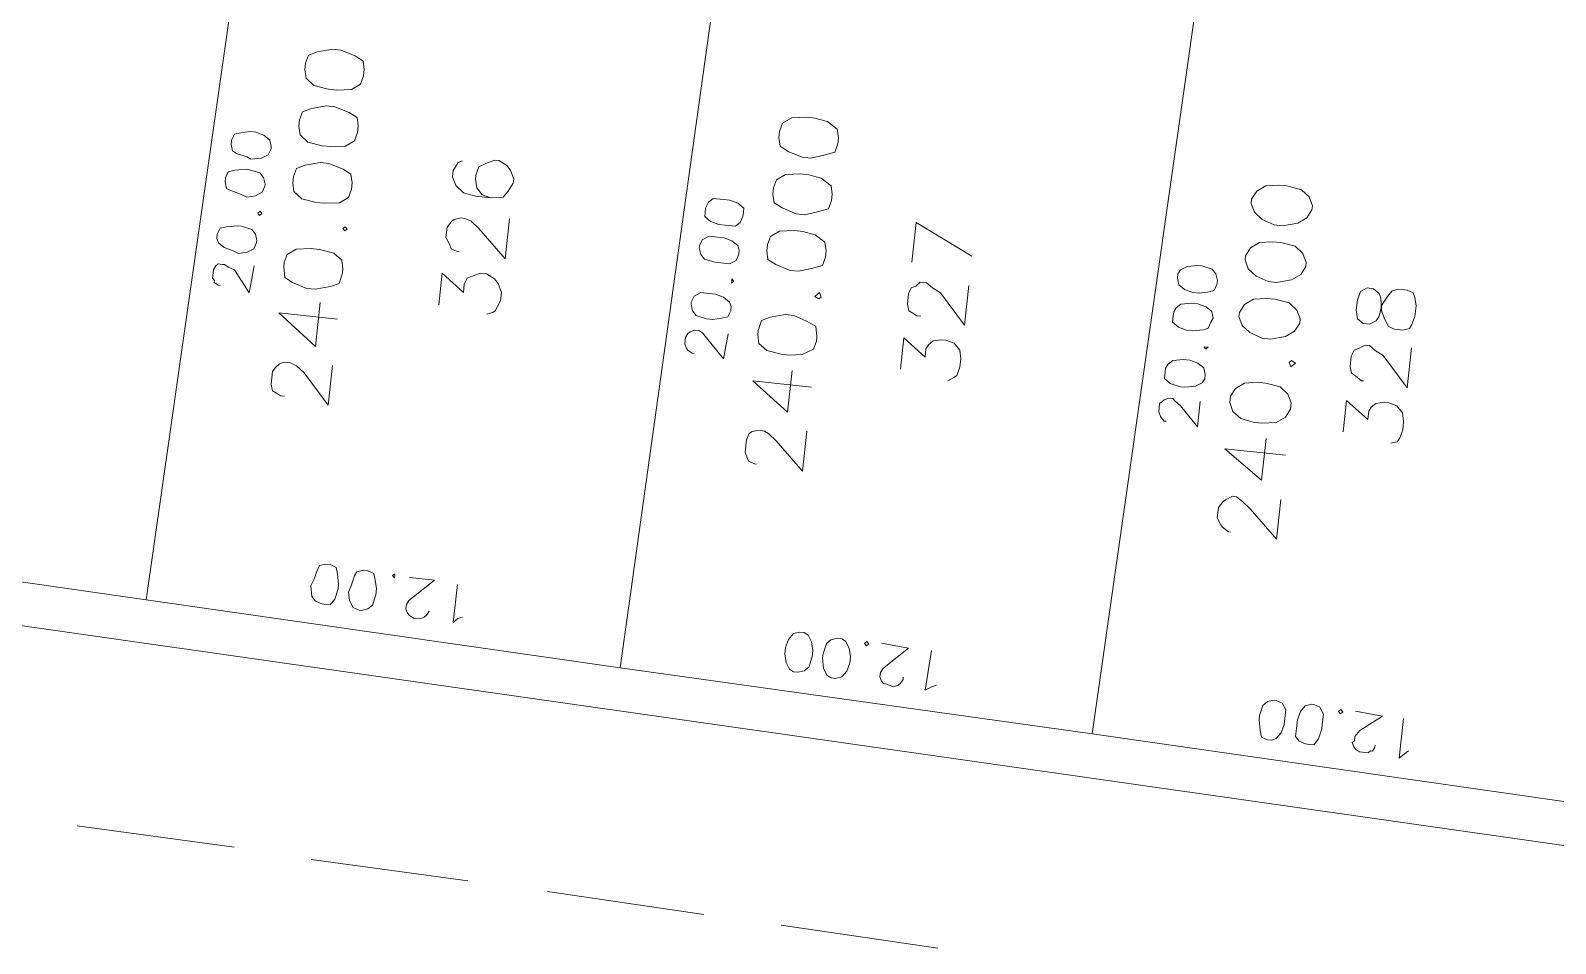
# Model space of a CAD drawing. Header units: metres. Extents: x -977055 to 805873, y -1033982 to 242021.
# Drawn here: x 2704.51 to 2742.97, y 827.98 to 850.98 of the extents above; entities that cross this region are included whole.
import ezdxf

# ---------------------------------------------------------------- set-up
doc = ezdxf.new("R2010")
doc.units = ezdxf.units.M
for name, color, linetype in [('PDF_acera', 7, 'Continuous'), ('PDF_areas por lote', 7, 'Continuous'), ('PDF_COTAS', 7, 'Continuous'), ('PDF_linea de centro', 7, 'Continuous'), ('PDF_LOTES', 7, 'Continuous'), ('PDF_No. lotes', 7, 'Continuous')]:
    doc.layers.add(name, color=color, linetype=linetype)

# ---------------------------------------------------------------- blocks, each defined once
blk = doc.blocks.new('CALLE')
at = {"layer": 'PDF_acera', "lineweight": 9}
blk.add_lwpolyline([(-152.62128, -289.620576), (-150.123456, -216.506304), (-148.768704, -215.236224), (-117.651744, -216.294624), (-116.381664, -217.691712), (-118.921824, -291.822048)], dxfattribs=at)
at = {"layer": 'PDF_areas por lote', "lineweight": 9}
for points in [[(-145.720512, -242.966304), (-145.720512, -242.881632), (-145.678176, -242.79696), (-145.63584, -242.712288), (-145.508832, -242.669952), (-145.254816, -242.669952), (-145.170144, -242.712288), (-145.085472, -242.79696), (-145.043136, -242.881632), (-145.043136, -243.00864), (-145.085472, -243.135648), (-145.21248, -243.304992), (-145.805184, -243.85536), (-145.0008, -243.85536)], [(-144.069408, -243.85536), (-144.069408, -242.669952), (-144.662112, -243.474336), (-143.773056, -243.474336)], [(-146.0592, -252.53424), (-146.0592, -252.491904), (-146.016864, -252.364896), (-145.932192, -252.32256), (-145.84752, -252.280224), (-145.593504, -252.280224), (-145.466496, -252.32256), (-145.42416, -252.364896), (-145.381824, -252.491904), (-145.381824, -252.618912), (-145.42416, -252.703584), (-145.551168, -252.872928), (-146.101536, -253.465632), (-145.297152, -253.465632)], [(-144.408096, -253.465632), (-144.408096, -252.280224), (-144.958464, -253.042272), (-144.111744, -253.042272)], [(-146.397888, -262.144512), (-146.397888, -262.102176), (-146.313216, -261.975168), (-146.27088, -261.932832), (-146.143872, -261.84816), (-145.932192, -261.84816), (-145.805184, -261.932832), (-145.762848, -261.975168), (-145.678176, -262.102176), (-145.678176, -262.186848), (-145.762848, -262.313856), (-145.889856, -262.4832), (-146.440224, -263.075904), (-145.63584, -263.075904)], [(-144.746784, -263.075904), (-144.746784, -261.84816), (-145.297152, -262.652544), (-144.450432, -262.652544)]]:
    blk.add_lwpolyline(points, dxfattribs=at)
for points in [[(-143.138016, -242.669952), (-143.349696, -242.712288), (-143.434368, -242.881632), (-143.51904, -243.177984), (-143.51904, -243.347328), (-143.434368, -243.64368), (-143.349696, -243.813024), (-143.138016, -243.85536), (-143.053344, -243.85536), (-142.884, -243.813024), (-142.756992, -243.64368), (-142.714656, -243.347328), (-142.714656, -243.177984), (-142.756992, -242.881632), (-142.884, -242.712288), (-143.053344, -242.669952)], [(-141.444576, -242.669952), (-141.61392, -242.712288), (-141.740928, -242.881632), (-141.783264, -243.177984), (-141.783264, -243.347328), (-141.740928, -243.64368), (-141.61392, -243.813024), (-141.444576, -243.85536), (-141.317568, -243.85536), (-141.148224, -243.813024), (-141.063552, -243.64368), (-140.97888, -243.347328), (-140.97888, -243.177984), (-141.063552, -242.881632), (-141.148224, -242.712288), (-141.317568, -242.669952)], [(-140.301504, -242.669952), (-140.470848, -242.712288), (-140.597856, -242.881632), (-140.640192, -243.177984), (-140.640192, -243.347328), (-140.597856, -243.64368), (-140.470848, -243.813024), (-140.301504, -243.85536), (-140.174496, -243.85536), (-140.005152, -243.813024), (-139.92048, -243.64368), (-139.835808, -243.347328), (-139.835808, -243.177984), (-139.92048, -242.881632), (-140.005152, -242.712288), (-140.174496, -242.669952)], [(-139.158432, -242.669952), (-139.327776, -242.712288), (-139.454784, -242.881632), (-139.49712, -243.177984), (-139.49712, -243.347328), (-139.454784, -243.64368), (-139.327776, -243.813024), (-139.158432, -243.85536), (-139.031424, -243.85536), (-138.86208, -243.813024), (-138.777408, -243.64368), (-138.692736, -243.347328), (-138.692736, -243.177984), (-138.777408, -242.881632), (-138.86208, -242.712288), (-139.031424, -242.669952)], [(-142.24896, -243.770688), (-142.291296, -243.813024), (-142.24896, -243.85536), (-142.206624, -243.813024)], [(-143.476704, -252.280224), (-143.646048, -252.32256), (-143.773056, -252.491904), (-143.815392, -252.788256), (-143.815392, -252.9576), (-143.773056, -253.211616), (-143.646048, -253.423296), (-143.476704, -253.465632), (-143.392032, -253.465632), (-143.180352, -253.423296), (-143.09568, -253.211616), (-143.011008, -252.9576), (-143.011008, -252.788256), (-143.09568, -252.491904), (-143.180352, -252.32256), (-143.392032, -252.280224)], [(-141.783264, -252.280224), (-141.952608, -252.32256), (-142.03728, -252.491904), (-142.121952, -252.788256), (-142.121952, -252.9576), (-142.03728, -253.211616), (-141.952608, -253.423296), (-141.783264, -253.465632), (-141.656256, -253.465632), (-141.486912, -253.423296), (-141.359904, -253.211616), (-141.317568, -252.9576), (-141.317568, -252.788256), (-141.359904, -252.491904), (-141.486912, -252.32256), (-141.656256, -252.280224)], [(-140.640192, -252.280224), (-140.809536, -252.32256), (-140.894208, -252.491904), (-140.97888, -252.788256), (-140.97888, -252.9576), (-140.894208, -253.211616), (-140.809536, -253.423296), (-140.640192, -253.465632), (-140.513184, -253.465632), (-140.34384, -253.423296), (-140.216832, -253.211616), (-140.174496, -252.9576), (-140.174496, -252.788256), (-140.216832, -252.491904), (-140.34384, -252.32256), (-140.513184, -252.280224)], [(-139.49712, -252.280224), (-139.666464, -252.32256), (-139.751136, -252.491904), (-139.835808, -252.788256), (-139.835808, -252.9576), (-139.751136, -253.211616), (-139.666464, -253.423296), (-139.49712, -253.465632), (-139.370112, -253.465632), (-139.200768, -253.423296), (-139.07376, -253.211616), (-139.031424, -252.9576), (-139.031424, -252.788256), (-139.07376, -252.491904), (-139.200768, -252.32256), (-139.370112, -252.280224)], [(-142.587648, -253.338624), (-142.629984, -253.423296), (-142.587648, -253.465632), (-142.502976, -253.423296)], [(-143.815392, -261.84816), (-143.984736, -261.932832), (-144.111744, -262.102176), (-144.15408, -262.356192), (-144.15408, -262.525536), (-144.111744, -262.821888), (-143.984736, -262.991232), (-143.815392, -263.075904), (-143.688384, -263.075904), (-143.51904, -262.991232), (-143.392032, -262.821888), (-143.349696, -262.525536), (-143.349696, -262.356192), (-143.392032, -262.102176), (-143.51904, -261.932832), (-143.688384, -261.84816)], [(-142.079616, -261.84816), (-142.24896, -261.932832), (-142.375968, -262.102176), (-142.46064, -262.356192), (-142.46064, -262.525536), (-142.375968, -262.821888), (-142.24896, -262.991232), (-142.079616, -263.075904), (-141.994944, -263.075904), (-141.8256, -262.991232), (-141.698592, -262.821888), (-141.656256, -262.525536), (-141.656256, -262.356192), (-141.698592, -262.102176), (-141.8256, -261.932832), (-141.994944, -261.84816)], [(-140.936544, -261.84816), (-141.105888, -261.932832), (-141.232896, -262.102176), (-141.317568, -262.356192), (-141.317568, -262.525536), (-141.232896, -262.821888), (-141.105888, -262.991232), (-140.936544, -263.075904), (-140.851872, -263.075904), (-140.682528, -262.991232), (-140.55552, -262.821888), (-140.513184, -262.525536), (-140.513184, -262.356192), (-140.55552, -262.102176), (-140.682528, -261.932832), (-140.851872, -261.84816)], [(-139.793472, -261.84816), (-139.962816, -261.932832), (-140.089824, -262.102176), (-140.174496, -262.356192), (-140.174496, -262.525536), (-140.089824, -262.821888), (-139.962816, -262.991232), (-139.793472, -263.075904), (-139.7088, -263.075904), (-139.539456, -262.991232), (-139.412448, -262.821888), (-139.370112, -262.525536), (-139.370112, -262.356192), (-139.412448, -262.102176), (-139.539456, -261.932832), (-139.7088, -261.84816)], [(-142.884, -262.948896), (-142.968672, -262.991232), (-142.884, -263.075904), (-142.841664, -262.991232)]]:
    blk.add_lwpolyline(points, close=True, dxfattribs=at)
at = {"layer": 'PDF_COTAS', "lineweight": 9}
for points in [[(-143.180352, -242.077248), (-143.73072, -242.034912), (-143.30736, -241.696224), (-143.265024, -241.569216), (-143.222688, -241.484544), (-143.222688, -241.442208), (-143.222688, -241.357536), (-143.265024, -241.3152), (-143.349696, -241.272864), (-143.51904, -241.272864), (-143.561376, -241.3152), (-143.603712, -241.3152), (-143.646048, -241.399872), (-143.646048, -241.442208), (-143.646048, -241.399872), (-143.603712, -241.3152), (-143.561376, -241.3152), (-143.51904, -241.272864), (-143.349696, -241.272864), (-143.265024, -241.3152), (-143.222688, -241.357536), (-143.222688, -241.442208), (-143.222688, -241.484544), (-143.265024, -241.569216), (-143.30736, -241.696224), (-143.73072, -242.034912)], [(-142.714656, -241.272864), (-142.799328, -241.3152), (-142.884, -241.442208), (-142.926336, -241.611552), (-142.968672, -241.73856), (-142.926336, -241.907904), (-142.841664, -242.034912), (-142.714656, -242.077248), (-142.67232, -242.077248), (-142.545312, -242.034912), (-142.46064, -241.95024), (-142.418304, -241.73856), (-142.418304, -241.653888), (-142.46064, -241.442208), (-142.502976, -241.3152), (-142.629984, -241.272864)], [(-142.714656, -241.272864), (-142.799328, -241.3152), (-142.884, -241.442208), (-142.926336, -241.611552), (-142.968672, -241.73856), (-142.926336, -241.907904), (-142.841664, -242.034912), (-142.714656, -242.077248), (-142.67232, -242.077248), (-142.545312, -242.034912), (-142.46064, -241.95024), (-142.418304, -241.73856), (-142.418304, -241.653888), (-142.46064, -241.442208), (-142.502976, -241.3152), (-142.629984, -241.272864)], [(-141.571584, -241.3152), (-141.698592, -241.357536), (-141.740928, -241.484544), (-141.783264, -241.653888), (-141.8256, -241.780896), (-141.783264, -241.95024), (-141.698592, -242.077248), (-141.571584, -242.119584), (-141.529248, -242.119584), (-141.40224, -242.077248), (-141.317568, -241.992576), (-141.275232, -241.780896), (-141.275232, -241.696224), (-141.317568, -241.484544), (-141.359904, -241.357536), (-141.486912, -241.3152)], [(-141.571584, -241.3152), (-141.698592, -241.357536), (-141.740928, -241.484544), (-141.783264, -241.653888), (-141.8256, -241.780896), (-141.783264, -241.95024), (-141.698592, -242.077248), (-141.571584, -242.119584), (-141.529248, -242.119584), (-141.40224, -242.077248), (-141.317568, -241.992576), (-141.275232, -241.780896), (-141.275232, -241.696224), (-141.317568, -241.484544), (-141.359904, -241.357536), (-141.486912, -241.3152)], [(-140.809536, -241.357536), (-140.936544, -241.399872), (-140.97888, -241.484544), (-141.021216, -241.696224), (-141.063552, -241.780896), (-141.021216, -241.992576), (-140.936544, -242.119584), (-140.809536, -242.16192), (-140.7672, -242.16192), (-140.640192, -242.119584), (-140.55552, -241.992576), (-140.513184, -241.823232), (-140.513184, -241.696224), (-140.55552, -241.52688), (-140.597856, -241.399872), (-140.724864, -241.357536)], [(-140.809536, -241.357536), (-140.936544, -241.399872), (-140.97888, -241.484544), (-141.021216, -241.696224), (-141.063552, -241.780896), (-141.021216, -241.992576), (-140.936544, -242.119584), (-140.809536, -242.16192), (-140.7672, -242.16192), (-140.640192, -242.119584), (-140.55552, -241.992576), (-140.513184, -241.823232), (-140.513184, -241.696224), (-140.55552, -241.52688), (-140.597856, -241.399872), (-140.724864, -241.357536)], [(-142.121952, -242.034912), (-142.164288, -242.077248), (-142.121952, -242.119584), (-142.079616, -242.077248)], [(-142.121952, -242.034912), (-142.164288, -242.077248), (-142.121952, -242.119584), (-142.079616, -242.077248)], [(-149.784768, -244.194048), (-149.784768, -244.321056), (-149.65776, -244.405728), (-149.44608, -244.448064), (-149.361408, -244.448064), (-149.149728, -244.405728), (-149.02272, -244.363392), (-148.980384, -244.236384), (-148.980384, -244.151712), (-149.02272, -244.024704), (-149.149728, -243.982368), (-149.319072, -243.940032), (-149.44608, -243.897696), (-149.65776, -243.940032), (-149.742432, -244.024704), (-149.784768, -244.151712)], [(-149.827104, -244.956096), (-149.784768, -245.083104), (-149.700096, -245.167776), (-149.488416, -245.210112), (-149.361408, -245.210112), (-149.192064, -245.167776), (-149.065056, -245.12544), (-149.02272, -244.998432), (-149.02272, -244.91376), (-149.065056, -244.786752), (-149.149728, -244.744416), (-149.361408, -244.70208), (-149.488416, -244.659744), (-149.65776, -244.70208), (-149.784768, -244.786752), (-149.827104, -244.91376)], [(-149.107392, -245.5488), (-149.065056, -245.5488), (-149.02272, -245.5488), (-149.065056, -245.506464)], [(-143.51904, -251.68752), (-144.027072, -251.645184), (-143.646048, -251.26416), (-143.561376, -251.179488), (-143.51904, -251.094816), (-143.51904, -251.010144), (-143.561376, -250.925472), (-143.603712, -250.883136), (-143.688384, -250.8408), (-143.815392, -250.8408), (-143.900064, -250.883136), (-143.9424, -250.925472), (-143.984736, -251.010144), (-143.984736, -251.05248), (-143.984736, -251.010144), (-143.9424, -250.925472), (-143.900064, -250.883136), (-143.815392, -250.8408), (-143.688384, -250.8408), (-143.603712, -250.883136), (-143.561376, -250.925472), (-143.51904, -251.010144), (-143.51904, -251.094816), (-143.561376, -251.179488), (-143.646048, -251.26416), (-144.027072, -251.645184)], [(-143.011008, -250.883136), (-143.138016, -250.925472), (-143.222688, -251.010144), (-143.265024, -251.221824), (-143.265024, -251.348832), (-143.222688, -251.518176), (-143.180352, -251.645184), (-143.053344, -251.68752), (-142.968672, -251.68752), (-142.884, -251.645184), (-142.799328, -251.518176), (-142.756992, -251.348832), (-142.756992, -251.221824), (-142.756992, -251.05248), (-142.841664, -250.925472), (-142.968672, -250.883136)], [(-143.011008, -250.883136), (-143.138016, -250.925472), (-143.222688, -251.010144), (-143.265024, -251.221824), (-143.265024, -251.348832), (-143.222688, -251.518176), (-143.180352, -251.645184), (-143.053344, -251.68752), (-142.968672, -251.68752), (-142.884, -251.645184), (-142.799328, -251.518176), (-142.756992, -251.348832), (-142.756992, -251.221824), (-142.756992, -251.05248), (-142.841664, -250.925472), (-142.968672, -250.883136)], [(-141.867936, -250.925472), (-141.994944, -250.967808), (-142.079616, -251.05248), (-142.121952, -251.26416), (-142.121952, -251.391168), (-142.121952, -251.560512), (-142.03728, -251.68752), (-141.910272, -251.729856), (-141.8256, -251.729856), (-141.740928, -251.68752), (-141.656256, -251.560512), (-141.61392, -251.391168), (-141.61392, -251.26416), (-141.61392, -251.094816), (-141.698592, -250.967808), (-141.8256, -250.925472)], [(-141.867936, -250.925472), (-141.994944, -250.967808), (-142.079616, -251.05248), (-142.121952, -251.26416), (-142.121952, -251.391168), (-142.121952, -251.560512), (-142.03728, -251.68752), (-141.910272, -251.729856), (-141.8256, -251.729856), (-141.740928, -251.68752), (-141.656256, -251.560512), (-141.61392, -251.391168), (-141.61392, -251.26416), (-141.61392, -251.094816), (-141.698592, -250.967808), (-141.8256, -250.925472)], [(-141.148224, -250.967808), (-141.232896, -250.967808), (-141.317568, -251.094816), (-141.359904, -251.26416), (-141.359904, -251.391168), (-141.359904, -251.602848), (-141.275232, -251.68752), (-141.148224, -251.729856), (-141.063552, -251.729856), (-140.97888, -251.729856), (-140.894208, -251.602848), (-140.851872, -251.433504), (-140.851872, -251.306496), (-140.851872, -251.094816), (-140.936544, -251.010144), (-141.063552, -250.967808)], [(-141.148224, -250.967808), (-141.232896, -250.967808), (-141.317568, -251.094816), (-141.359904, -251.26416), (-141.359904, -251.391168), (-141.359904, -251.602848), (-141.275232, -251.68752), (-141.148224, -251.729856), (-141.063552, -251.729856), (-140.97888, -251.729856), (-140.894208, -251.602848), (-140.851872, -251.433504), (-140.851872, -251.306496), (-140.851872, -251.094816), (-140.936544, -251.010144), (-141.063552, -250.967808)], [(-142.46064, -251.645184), (-142.502976, -251.645184), (-142.46064, -251.68752), (-142.418304, -251.645184)], [(-142.46064, -251.645184), (-142.502976, -251.645184), (-142.46064, -251.68752), (-142.418304, -251.645184)], [(-150.123456, -253.80432), (-150.08112, -253.931328), (-149.996448, -254.016), (-149.784768, -254.058336), (-149.65776, -254.058336), (-149.488416, -254.016), (-149.361408, -253.931328), (-149.319072, -253.846656), (-149.319072, -253.761984), (-149.361408, -253.634976), (-149.488416, -253.550304), (-149.65776, -253.507968), (-149.784768, -253.507968), (-149.954112, -253.550304), (-150.08112, -253.634976), (-150.123456, -253.719648)], [(-150.165792, -254.566368), (-150.123456, -254.693376), (-149.996448, -254.778048), (-149.827104, -254.820384), (-149.700096, -254.820384), (-149.530752, -254.778048), (-149.403744, -254.693376), (-149.361408, -254.608704), (-149.361408, -254.524032), (-149.403744, -254.397024), (-149.488416, -254.312352), (-149.700096, -254.270016), (-149.784768, -254.270016), (-149.996448, -254.312352), (-150.123456, -254.397024), (-150.165792, -254.481696)], [(-149.44608, -255.116736), (-149.403744, -255.159072), (-149.361408, -255.116736), (-149.403744, -255.0744)], [(-143.857728, -261.255456), (-144.36576, -261.255456), (-143.984736, -260.874432), (-143.900064, -260.747424), (-143.857728, -260.705088), (-143.857728, -260.620416), (-143.900064, -260.535744), (-143.9424, -260.493408), (-143.984736, -260.451072), (-144.15408, -260.451072), (-144.238752, -260.493408), (-144.281088, -260.535744), (-144.323424, -260.57808), (-144.323424, -260.620416), (-144.323424, -260.57808), (-144.281088, -260.535744), (-144.238752, -260.493408), (-144.15408, -260.451072), (-143.984736, -260.451072), (-143.9424, -260.493408), (-143.900064, -260.535744), (-143.857728, -260.620416), (-143.857728, -260.705088), (-143.900064, -260.747424), (-143.984736, -260.874432), (-144.36576, -261.255456)], [(-143.349696, -260.493408), (-143.476704, -260.493408), (-143.561376, -260.620416), (-143.603712, -260.832096), (-143.603712, -260.916768), (-143.561376, -261.128448), (-143.476704, -261.255456), (-143.392032, -261.297792), (-143.30736, -261.297792), (-143.180352, -261.255456), (-143.09568, -261.128448), (-143.053344, -260.959104), (-143.053344, -260.832096), (-143.09568, -260.620416), (-143.180352, -260.535744), (-143.265024, -260.493408)], [(-143.349696, -260.493408), (-143.476704, -260.493408), (-143.561376, -260.620416), (-143.603712, -260.832096), (-143.603712, -260.916768), (-143.561376, -261.128448), (-143.476704, -261.255456), (-143.392032, -261.297792), (-143.30736, -261.297792), (-143.180352, -261.255456), (-143.09568, -261.128448), (-143.053344, -260.959104), (-143.053344, -260.832096), (-143.09568, -260.620416), (-143.180352, -260.535744), (-143.265024, -260.493408)], [(-142.206624, -260.535744), (-142.333632, -260.535744), (-142.418304, -260.662752), (-142.46064, -260.832096), (-142.46064, -260.959104), (-142.418304, -261.170784), (-142.375968, -261.255456), (-142.24896, -261.297792), (-142.164288, -261.340128), (-142.03728, -261.297792), (-141.952608, -261.170784), (-141.910272, -261.00144), (-141.910272, -260.874432), (-141.952608, -260.662752), (-142.03728, -260.57808), (-142.121952, -260.535744)], [(-142.206624, -260.535744), (-142.333632, -260.535744), (-142.418304, -260.662752), (-142.46064, -260.832096), (-142.46064, -260.959104), (-142.418304, -261.170784), (-142.375968, -261.255456), (-142.24896, -261.297792), (-142.164288, -261.340128), (-142.03728, -261.297792), (-141.952608, -261.170784), (-141.910272, -261.00144), (-141.910272, -260.874432), (-141.952608, -260.662752), (-142.03728, -260.57808), (-142.121952, -260.535744)], [(-141.444576, -260.535744), (-141.571584, -260.57808), (-141.656256, -260.705088), (-141.698592, -260.874432), (-141.698592, -261.00144), (-141.656256, -261.170784), (-141.61392, -261.297792), (-141.486912, -261.340128), (-141.40224, -261.340128), (-141.275232, -261.297792), (-141.19056, -261.21312), (-141.148224, -261.00144), (-141.148224, -260.916768), (-141.19056, -260.705088), (-141.275232, -260.57808), (-141.359904, -260.535744)], [(-141.444576, -260.535744), (-141.571584, -260.57808), (-141.656256, -260.705088), (-141.698592, -260.874432), (-141.698592, -261.00144), (-141.656256, -261.170784), (-141.61392, -261.297792), (-141.486912, -261.340128), (-141.40224, -261.340128), (-141.275232, -261.297792), (-141.19056, -261.21312), (-141.148224, -261.00144), (-141.148224, -260.916768), (-141.19056, -260.705088), (-141.275232, -260.57808), (-141.359904, -260.535744)], [(-142.756992, -261.21312), (-142.799328, -261.255456), (-142.756992, -261.297792), (-142.756992, -261.255456)], [(-142.756992, -261.21312), (-142.799328, -261.255456), (-142.756992, -261.297792), (-142.756992, -261.255456)], [(-150.462144, -263.414592), (-150.419808, -263.499264), (-150.2928, -263.583936), (-150.123456, -263.626272), (-149.996448, -263.626272), (-149.827104, -263.626272), (-149.700096, -263.5416), (-149.65776, -263.414592), (-149.65776, -263.372256), (-149.700096, -263.245248), (-149.784768, -263.160576), (-149.996448, -263.11824), (-150.08112, -263.11824), (-150.2928, -263.160576), (-150.419808, -263.202912), (-150.462144, -263.32992)], [(-150.462144, -264.17664), (-150.462144, -264.261312), (-150.335136, -264.345984), (-150.123456, -264.38832), (-150.038784, -264.38832), (-149.827104, -264.38832), (-149.700096, -264.303648), (-149.65776, -264.17664), (-149.65776, -264.134304), (-149.700096, -264.007296), (-149.827104, -263.922624), (-149.996448, -263.880288), (-150.123456, -263.880288), (-150.335136, -263.880288), (-150.419808, -263.96496), (-150.462144, -264.091968)], [(-149.784768, -264.727008), (-149.742432, -264.769344), (-149.700096, -264.727008), (-149.742432, -264.684672)]]:
    blk.add_lwpolyline(points, close=True, dxfattribs=at)
for points in [[(-149.700096, -246.310848), (-149.784768, -246.268512), (-149.827104, -246.226176), (-149.86944, -246.141504), (-149.86944, -246.014496), (-149.827104, -245.929824), (-149.784768, -245.887488), (-149.700096, -245.845152), (-149.615424, -245.845152), (-149.530752, -245.887488), (-149.44608, -245.97216), (-149.065056, -246.353184), (-149.065056, -245.845152)], [(-149.742432, -246.988224), (-149.784768, -246.903552), (-149.86944, -246.81888), (-149.107392, -246.81888)], [(-149.996448, -255.92112), (-150.038784, -255.92112), (-150.123456, -255.878784), (-150.165792, -255.836448), (-150.208128, -255.751776), (-150.165792, -255.582432), (-150.165792, -255.540096), (-150.123456, -255.49776), (-150.038784, -255.455424), (-149.954112, -255.455424), (-149.86944, -255.49776), (-149.784768, -255.582432), (-149.403744, -255.963456), (-149.361408, -255.413088)], [(-150.08112, -256.598496), (-150.123456, -256.513824), (-150.208128, -256.386816), (-149.403744, -256.429152)], [(-150.335136, -265.489056), (-150.377472, -265.489056), (-150.462144, -265.44672), (-150.462144, -265.404384), (-150.50448, -265.362048), (-150.50448, -265.192704), (-150.462144, -265.108032), (-150.419808, -265.065696), (-150.335136, -265.02336), (-150.2928, -265.065696), (-150.208128, -265.065696), (-150.08112, -265.150368), (-149.742432, -265.573728), (-149.700096, -265.02336)], [(-150.377472, -266.166432), (-150.419808, -266.124096), (-150.546816, -265.997088), (-149.742432, -265.997088)]]:
    blk.add_lwpolyline(points, dxfattribs=at)
at = {"layer": 'PDF_linea de centro', "lineweight": 9}
for points in [[(-154.73808, -239.748768), (-154.822752, -242.923968)], [(-154.907424, -244.4904), (-154.992096, -247.6656)], [(-155.034432, -249.274368), (-155.16144, -252.449568)], [(-155.203776, -254.016), (-155.330784, -257.1912)]]:
    blk.add_lwpolyline(points, dxfattribs=at)
at = {"layer": 'PDF_LOTES', "lineweight": 20}
for points in [[(-149.742432, -231.027552), (-150.08112, -240.637824), (-134.078112, -241.188192), (-133.739424, -231.57792)], [(-150.08112, -240.637824), (-150.419808, -250.248096), (-134.4168, -250.756128), (-134.078112, -241.188192)], [(-150.419808, -250.248096), (-150.71616, -259.816032), (-134.755488, -260.3664), (-134.4168, -250.756128)], [(-150.71616, -259.816032), (-151.054848, -269.426304), (-135.05184, -269.976672), (-134.755488, -260.3664)]]:
    blk.add_lwpolyline(points, close=True, dxfattribs=at)
at = {"layer": 'PDF_No. lotes', "lineweight": 20}
for points in [[(-143.561376, -245.845152), (-142.926336, -245.845152), (-143.265024, -246.310848), (-143.09568, -246.310848), (-142.968672, -246.353184), (-142.926336, -246.437856), (-142.841664, -246.6072), (-142.841664, -246.734208), (-142.926336, -246.903552), (-143.011008, -246.988224), (-143.180352, -247.072896), (-143.349696, -247.072896), (-143.561376, -246.988224), (-143.603712, -246.945888), (-143.646048, -246.81888)], [(-142.46064, -246.141504), (-142.46064, -246.099168), (-142.418304, -245.97216), (-142.333632, -245.929824), (-142.206624, -245.845152), (-141.994944, -245.845152), (-141.867936, -245.929824), (-141.8256, -245.97216), (-141.783264, -246.099168), (-141.783264, -246.18384), (-141.8256, -246.310848), (-141.952608, -246.480192), (-142.502976, -247.072896), (-141.698592, -247.072896)], [(-140.640192, -246.014496), (-140.682528, -245.929824), (-140.851872, -245.845152), (-140.97888, -245.845152), (-141.148224, -245.929824), (-141.275232, -246.099168), (-141.317568, -246.353184), (-141.317568, -246.649536), (-141.275232, -246.903552), (-141.148224, -246.988224), (-140.97888, -247.072896), (-140.894208, -247.072896), (-140.724864, -246.988224), (-140.640192, -246.903552), (-140.55552, -246.734208), (-140.55552, -246.649536), (-140.640192, -246.480192), (-140.724864, -246.353184), (-140.894208, -246.310848), (-140.97888, -246.310848), (-141.148224, -246.353184), (-141.275232, -246.480192), (-141.317568, -246.649536)], [(-143.857728, -255.201408), (-143.222688, -255.201408), (-143.561376, -255.667104), (-143.392032, -255.667104), (-143.30736, -255.70944), (-143.222688, -255.794112), (-143.180352, -255.963456), (-143.180352, -256.048128), (-143.222688, -256.217472), (-143.349696, -256.34448), (-143.51904, -256.386816), (-143.688384, -256.386816), (-143.857728, -256.34448), (-143.900064, -256.302144), (-143.984736, -256.175136)], [(-142.756992, -255.49776), (-142.756992, -255.413088), (-142.714656, -255.328416), (-142.67232, -255.243744), (-142.545312, -255.201408), (-142.333632, -255.201408), (-142.206624, -255.243744), (-142.164288, -255.328416), (-142.079616, -255.413088), (-142.079616, -255.540096), (-142.164288, -255.667104), (-142.24896, -255.836448), (-142.841664, -256.386816), (-142.03728, -256.386816)], [(-141.444576, -256.386816), (-140.894208, -255.201408), (-141.698592, -255.201408)], [(-144.15408, -264.17664), (-143.51904, -264.17664), (-143.857728, -264.642336), (-143.688384, -264.642336), (-143.603712, -264.684672), (-143.51904, -264.769344), (-143.476704, -264.938688), (-143.476704, -265.02336), (-143.51904, -265.192704), (-143.646048, -265.319712), (-143.815392, -265.362048), (-143.984736, -265.362048), (-144.15408, -265.319712), (-144.238752, -265.277376), (-144.281088, -265.150368)], [(-143.09568, -264.472992), (-143.09568, -264.430656), (-143.011008, -264.303648), (-142.968672, -264.218976), (-142.841664, -264.17664), (-142.629984, -264.17664), (-142.502976, -264.218976), (-142.46064, -264.303648), (-142.375968, -264.430656), (-142.375968, -264.515328), (-142.46064, -264.642336), (-142.545312, -264.81168), (-143.138016, -265.362048), (-142.333632, -265.362048)]]:
    blk.add_lwpolyline(points, dxfattribs=at)
blk.add_lwpolyline([(-141.698592, -264.17664), (-141.867936, -264.218976), (-141.952608, -264.345984), (-141.952608, -264.472992), (-141.867936, -264.6), (-141.783264, -264.642336), (-141.529248, -264.684672), (-141.359904, -264.769344), (-141.232896, -264.854016), (-141.19056, -264.981024), (-141.19056, -265.150368), (-141.232896, -265.277376), (-141.317568, -265.319712), (-141.486912, -265.362048), (-141.698592, -265.362048), (-141.867936, -265.319712), (-141.952608, -265.277376), (-141.994944, -265.150368), (-141.994944, -264.981024), (-141.952608, -264.854016), (-141.8256, -264.769344), (-141.656256, -264.684672), (-141.40224, -264.642336), (-141.317568, -264.6), (-141.232896, -264.472992), (-141.232896, -264.345984), (-141.317568, -264.218976), (-141.486912, -264.17664)], close=True, dxfattribs=at)

msp = doc.modelspace()

# ---------------------------------------------------------------- block references
at = {"xscale": 1.255773352820658, "yscale": 1.255773352820658, "zscale": 1.255773352820658, "rotation": 83.85573648860341}
msp.add_blockref('CALLE', (2427.15058, 1056.36283, 1015.371), dxfattribs=at)

doc.saveas('drawing.dxf')
